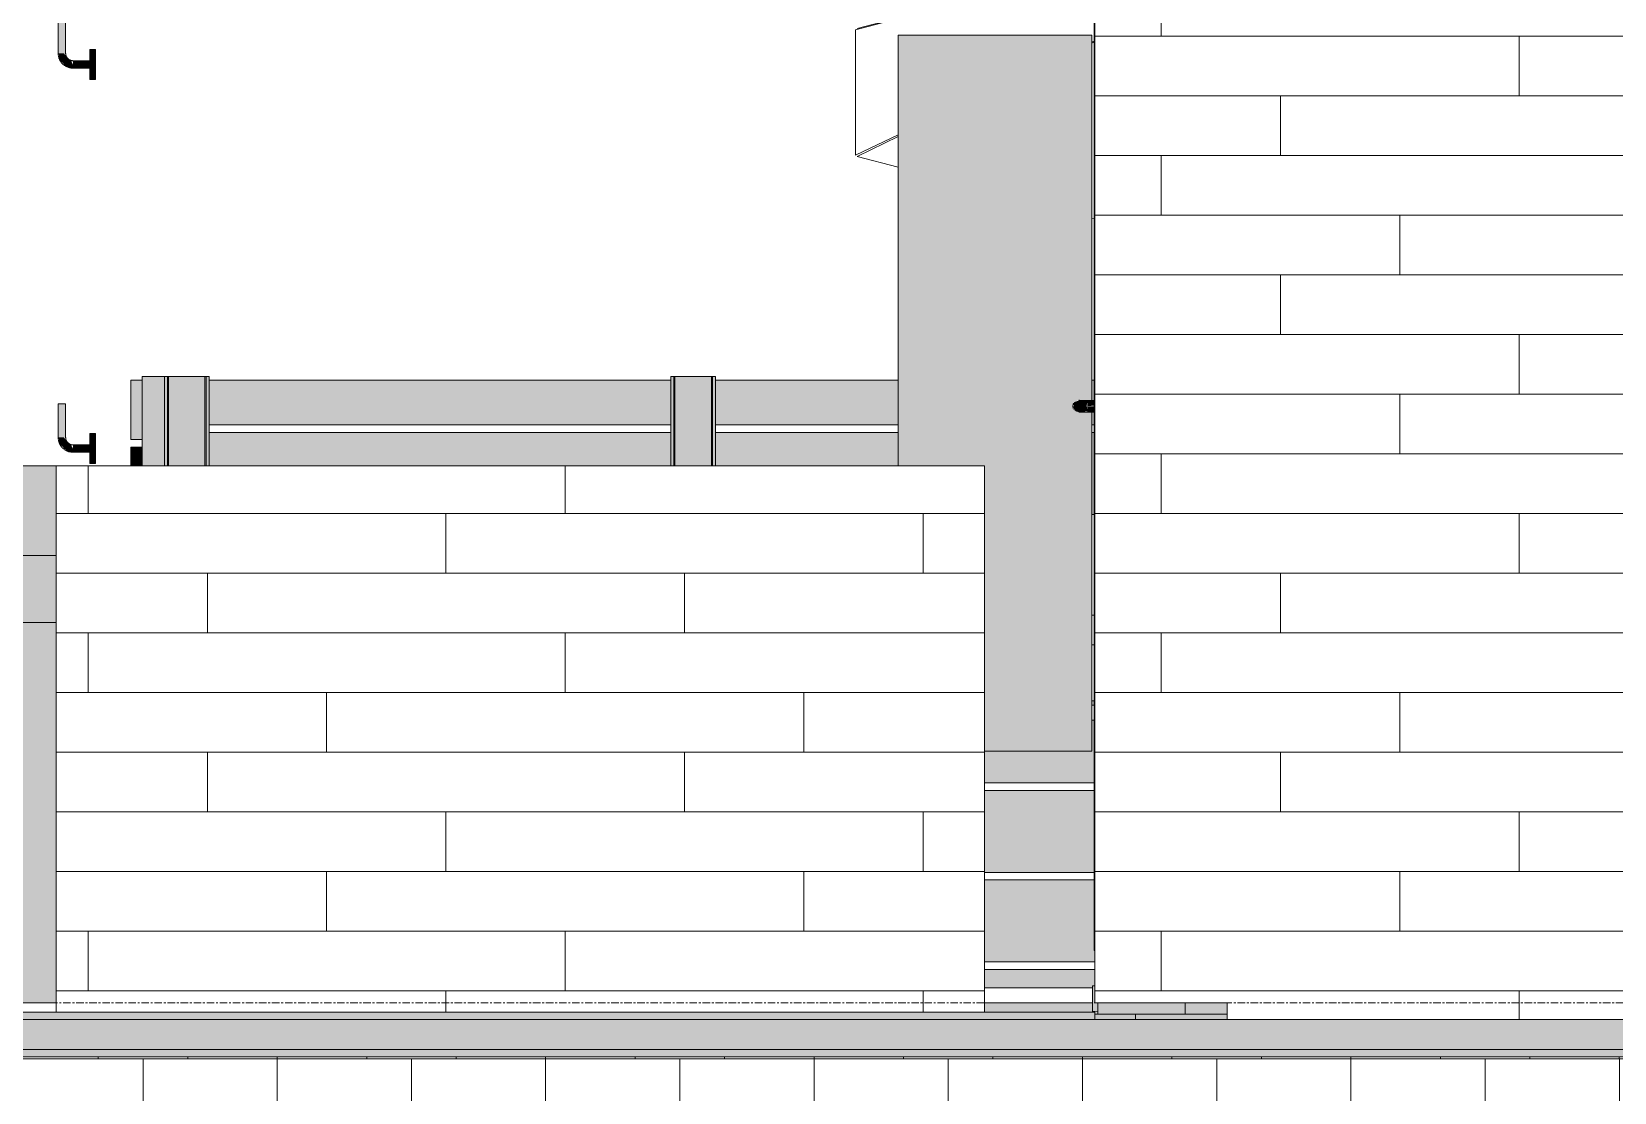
# Model space of a CAD drawing. Header units: inches. Extents: x -4168 to 4202, y -264 to 629.
# Drawn here: x -1007.3 to -901.1, y -6 to 65.1 of the extents above; entities that cross this region are included whole.
import ezdxf

# ---------------------------------------------------------------- set-up
doc = ezdxf.new("R2010")
doc.units = ezdxf.units.IN
doc.header["$MEASUREMENT"] = 0
doc.linetypes.add('Grid Line 1_2_', pattern=[0.875, 0.5, -0.125, 0.125, -0.125])
for name, color, linetype, lineweight in [('0-4', 250, 'Continuous', 5), ('A-DOOR-5', 31, 'Continuous', 9), ('A-DOOR-FRAM', 31, 'Continuous', 9), ('A-FLOR-1', 192, 'Continuous', 5), ('A-FLOR-2', 192, 'Continuous', 9), ('A-FLOR-HRAL', 11, 'Continuous', 9), ('A-FLOR-LEVL-1', 51, 'Grid Line 1_2_', 9), ('A-FLOR-MCUT', 51, 'Continuous', 13), ('A-FLOR-PATT-1', 252, 'Continuous', 9), ('A-GLAZ-1', 151, 'Continuous', 9), ('A-GLAZ-2', 57, 'Continuous', 9), ('A-GLAZ-CURT', 52, 'Continuous', 9), ('A-GLAZ-CWMG', 51, 'Continuous', 9), ('A-WALL-3', 113, 'Continuous', 9), ('A-WALL-PATT-3', 111, 'Continuous', 9), ('E-ELEC-EQPM', 71, 'Continuous', 9), ('E-LITE-EQPM', 33, 'Continuous', 9), ('G-IMPT', 8, 'Continuous', 9), ('I-FURN', 30, 'Continuous', 9), ('S-FNDN-2', 7, 'Continuous', 9), ('S-FNDN-3', 9, 'Continuous', 5)]:
    doc.layers.add(name, color=color, linetype=linetype, lineweight=lineweight)
pattern_1 = [(0, (-931.518, 0.8), (0, 4), []), (90, (-931.518, 0.8), (-8, 8), [4, -28]), (90, (-915.518, 4.8), (-8, 8), [4, -28])]
pattern_2 = [(0, (-1003.481, 0.8), (0, 4), []), (90, (-1003.481, 0.8), (-8, 8), [4, -28]), (90, (-987.481, 4.8), (-8, 8), [4, -28])]

# ---------------------------------------------------------------- blocks, each defined once
blk = doc.blocks.new('CTR - 1st Phase - Structure_rvt-2-BUILDING ELEVATION - SOUTH')
at = {"layer": 'S-FNDN-3'}
h = blk.add_hatch(color=256, dxfattribs=at)
h.paths.add_polyline_path([(9967.84, -10), (9969.65, -10), (9969.65, -9.31), (9970.35, -9), (9967.15, -9), (9967.84, -9.31)], flags=0)
h.paths.add_polyline_path([(11167.84, -10), (11169.65, -10), (11169.65, -9.31), (11170.35, -9), (11167.15, -9), (11167.84, -9.31)], flags=0)
h.paths.add_polyline_path([(11265.65, -10), (11265.65, -9.31), (11266.35, -9), (11263.15, -9), (11263.84, -9.31), (11263.84, -10), (11265.22, -10)], flags=0)
h.paths.add_polyline_path([(11024.15, -10), (11025.65, -10), (11025.65, -9.31), (11026.35, -9), (11023.15, -9), (11023.84, -9.31), (11023.84, -10)], flags=0)
h.paths.add_polyline_path([(11071.84, -10), (11073.65, -10), (11073.65, -9.31), (11074.35, -9), (11071.15, -9), (11071.84, -9.31)], flags=0)
h.paths.add_polyline_path([(10833.22, -10), (10833.65, -10), (10833.65, -9.31), (10834.35, -9), (10831.15, -9), (10831.84, -9.31), (10831.84, -10), (10832.27, -10)], flags=0)
h.paths.add_polyline_path([(10929.65, -10), (10929.65, -9.31), (10930.35, -9), (10927.15, -9), (10927.84, -9.31), (10927.84, -10), (10929.55, -10)], flags=0)
h.paths.add_polyline_path([(10976.15, -10), (10977.65, -10), (10977.65, -9.31), (10978.35, -9), (10975.15, -9), (10975.84, -9.31), (10975.84, -10)], flags=0)
h.paths.add_polyline_path([(11216.27, -10), (11217.65, -10), (11217.65, -9.31), (11218.35, -9), (11215.15, -9), (11215.84, -9.31), (11215.84, -10)], flags=0)
h.paths.add_polyline_path([(10879.84, -10), (10881.65, -10), (10881.65, -9.31), (10882.35, -9), (10879.15, -9), (10879.84, -9.31)], flags=0)
h.paths.add_polyline_path([(11119.84, -10), (11121.65, -10), (11121.65, -9.31), (11122.35, -9), (11119.15, -9), (11119.84, -9.31)], flags=0)
h.paths.add_polyline_path([(10017.71, -1.13), (10017.71, -0.75), (10011.56, -0.75), (10011.56, -1.13), (10014.9, -1.13)], flags=0)
h.paths.add_polyline_path([(10822.74, -0.63), (10823.99, -0.63), (10823.99, 0), (10822.74, 0)], flags=0)
at = {"layer": 'S-FNDN-2'}
blk.add_line((10011.56, -1.13), (10011.56, -0.75), dxfattribs=at)
blk = doc.blocks.new('Outdoor Table01 - 02ZUTB01_dwg-V111-BUILDING ELEVATION - SOUTH')
at = {"layer": 'G-IMPT'}
for p, q in [((9992.79, 65.24), (10008.78, 69.45)), ((10008.78, 69.49), (9992.9, 65.31)), ((10008.78, 69.47), (9992.9, 65.31)), ((9992.79, 65.24), (9992.79, 56.82)), ((10008.78, 64.48), (10008.64, 64.41)), ((10008.78, 64.4), (10008.64, 64.34)), ((9995.64, 58.19), (9992.79, 56.82)), ((9995.64, 58.07), (9992.9, 56.75)), ((9992.9, 56.75), (9995.64, 56.03)), ((10008.64, 52.61), (10008.78, 52.57)), ((10008.78, 26), (10008.64, 26)), ((10008.78, 24), (10008.64, 24)), ((10008.78, 19.96), (10008.64, 19.95)), ((10008.78, 18.96), (10008.64, 18.95)), ((10001.44, 1), (10008.68, 1)), ((10001.44, 0), (10008.68, 0))]:
    blk.add_line(p, q, dxfattribs=at)
blk = doc.blocks.new('Outdoor Table01 - Outdoor Table01-V112-BUILDING ELEVATION - SOUTH')
blk.add_blockref('Outdoor Table01 - 02ZUTB01_dwg-V111-BUILDING ELEVATION - SOUTH', (0, 0))
blk = doc.blocks.new('Bayer Built Door - VISTAGRANDE FLUSH - 37-1_2__ x 81-3_4__ - 1ST FLOOR-3294966-BUILDING ELEVATION - SOUTH')
at = {"layer": 'A-DOOR-FRAM'}
for points in [[(10009.03, -0.75), (10009.03, 0), (10008.84, 0), (10008.84, 1.13), (10008.68, 1.13), (10008.68, -0.63), (10008.84, -0.63), (10008.84, -0.75)], [(10014.9, -0.75), (10014.9, 0), (10009.03, 0), (10009.03, -0.75), (10012.79, -0.75)], [(10014.9, -0.75), (10017.71, -0.75), (10017.71, 0), (10014.9, 0)]]:
    blk.add_hatch(color=256, dxfattribs=at).paths.add_polyline_path(points, flags=0)
for p, q in [((10008.68, 1.13), (10008.68, -0.63)), ((10008.84, 1.13), (10008.68, 1.13)), ((10009.03, -0.75), (10009.03, 0)), ((10009.03, -0.75), (10009.03, 0)), ((10009.03, -0.75), (10009.03, 0)), ((10014.9, 0), (10014.9, -0.75)), ((10014.9, 0), (10014.9, -0.75)), ((10009.03, -0.56), (10008.68, -0.58)), ((10008.68, -0.58), (10008.68, -0.63)), ((10008.84, -0.75), (10009.03, -0.75)), ((10008.84, -0.75), (10009.03, -0.75)), ((10009.03, -0.75), (10009.03, -0.56)), ((10014.9, -0.75), (10009.03, -0.75)), ((10014.9, -0.75), (10009.03, -0.75)), ((10014.9, -0.75), (10017.71, -0.75))]:
    blk.add_line(p, q, dxfattribs=at)
blk = doc.blocks.new('Window-Double_Hung-Marvin-Essential - ESDH3066 - 1st Floor-3357217-BUILDING ELEVATION - SOUTH')
at = {"layer": 'A-GLAZ-2'}
h = blk.add_hatch(dxfattribs=at)
h.set_pattern_fill('FP_102', color=256, style=0, pattern_type=2)
h.set_pattern_definition([(0, (10009.159, -14.84), (0, 8), [0.33, -7.67]), (0, (10011.719, -14.68), (0, 8), [0.33, -7.67]), (0, (10010.279, -12.92), (0, 8), [0.33, -7.67]), (0, (10012.039, -11.64), (0, 8), [0.33, -7.67]), (0, (10009.959, -11.16), (0, 8), [0.33, -7.67]), (0, (10010.599, -9.24), (0, 8), [0.33, -7.67]), (0, (10009.479, -7.8), (0, 8), [0.33, -7.67]), (0, (10012.039, -7.96), (0, 8), [0.33, -7.67]), (0, (10013.959, -7.64), (0, 8), [0.33, -7.67]), (0, (10014.919, -9.56), (0, 8), [0.33, -7.67]), (0, (10016.519, -9.72), (0, 8), [0.33, -7.67]), (0, (10016.519, -12.6), (0, 8), [0.33, -7.67]), (0, (10015.079, -13.56), (0, 8), [0.33, -7.67]), (0, (10012.839, -13.08), (0, 8), [0.33, -7.67]), (0, (10014.279, -11.64), (0, 8), [0.33, -7.67]), (0, (10012.839, -10.2), (0, 8), [0.33, -7.67]), (0, (10016.199, -14.68), (0, 8), [0.33, -7.67])])
h.paths.add_polyline_path([(10008.84, 3.5), (10008.84, 81), (10008.78, 81), (10008.79, 3.5)], flags=0)
at = {"layer": 'A-GLAZ-1'}
for p, q in [((10008.78, 3.5), (10008.78, 81)), ((10008.84, 81), (10008.78, 81)), ((10008.84, 3.5), (10008.78, 3.5))]:
    blk.add_line(p, q, dxfattribs=at)
blk = doc.blocks.new('Pathway_Cooper_McGraw-Edison _BSC-BRC_Round - Pathway_Cooper_McGraw-Edison _BSC-BRC_Round-V122-BUILDING ELEVATION - SOUTH')
at = {"layer": 'E-LITE-EQPM'}
for points in [[(9933.91, 30), (9936.74, 30), (9936.74, 36), (9932.74, 36), (9932.74, 30), (9933.28, 30)], [(9938.85, 30), (9939.19, 30), (9939.19, 36), (9936.74, 36), (9936.74, 30), (9938.74, 30)], [(9936.74, 25.5), (9936.74, 30), (9932.74, 30), (9932.74, 25.5), (9935.96, 25.5)], [(9939.19, 25.5), (9939.19, 30), (9936.74, 30), (9936.74, 25.5), (9938.85, 25.5)], [(9932.74, 0), (9936.74, 0), (9936.74, 25.5), (9932.74, 25.5), (9932.74, 0.51)], [(9938.74, 0), (9939.19, 0), (9939.19, 25.5), (9936.74, 25.5), (9936.74, 0), (9937.77, 0)]]:
    blk.add_hatch(color=256, dxfattribs=at).paths.add_polyline_path(points, flags=0)
for p, q in [((9932.74, 36), (9932.74, 30)), ((9932.74, 36), (9936.74, 36)), ((9936.74, 36), (9939.21, 36)), ((9936.74, 30), (9932.74, 30)), ((9932.74, 30), (9932.74, 25.5)), ((9932.74, 30), (9936.74, 30)), ((9939.21, 30), (9936.74, 30)), ((9936.74, 30), (9939.21, 30)), ((9936.74, 25.5), (9932.74, 25.5)), ((9932.74, 25.5), (9932.74, 0)), ((9932.74, 25.5), (9936.74, 25.5)), ((9939.21, 25.5), (9936.74, 25.5)), ((9936.74, 25.5), (9939.21, 25.5)), ((9936.74, 0), (9932.74, 0)), ((9939.21, 0), (9936.74, 0))]:
    blk.add_line(p, q, dxfattribs=at)
blk = doc.blocks.new('Railing - Handrail - Bracket-3113776-BUILDING ELEVATION - SOUTH')
at = {"layer": 'A-FLOR-HRAL'}
for points in [[(9939.35, 63.66), (9939.56, 63.66), (9939.56, 65.91), (9939.31, 65.91), (9939.35, 63.66)], [(9939.63, 63.66), (9939.81, 63.66), (9939.78, 65.91), (9939.56, 65.91), (9939.56, 63.66)], [(9941.44, 62.91), (9941.81, 62.91), (9941.81, 63.91), (9941.44, 63.88), (9941.44, 63.17)], [(9940.31, 62.69), (9940.3, 62.92), (9939.77, 63.17), (9939.56, 63.66), (9939.35, 63.66), (9939.39, 63.3), (9939.44, 63.21), (9939.86, 62.77), (9940.07, 62.7)], [(9940.31, 62.91), (9940.2, 63.1), (9940.31, 63.15), (9940.05, 63.23), (9939.94, 63.3), (9939.71, 63.66), (9939.56, 63.66), (9939.78, 63.13), (9940.3, 62.92)], [(9941.04, 62.91), (9941.44, 62.91), (9941.43, 63.16), (9940.31, 63.13), (9940.31, 62.91)], [(9940.31, 62.66), (9941.44, 62.69), (9941.44, 62.91), (9940.31, 62.91), (9940.31, 62.67)], [(9941.81, 61.91), (9941.81, 62.91), (9941.44, 62.91), (9941.44, 61.91)]]:
    blk.add_hatch(color=256, dxfattribs=at).paths.add_polyline_path(points, flags=0)
for p, q in [((9939.31, 63.66), (9939.31, 65.91)), ((9939.56, 65.91), (9939.31, 65.91)), ((9939.81, 65.91), (9939.56, 65.91)), ((9939.81, 65.91), (9939.81, 63.66)), ((9941.44, 63.91), (9941.81, 63.91)), ((9941.44, 63.91), (9941.44, 62.91)), ((9941.81, 62.91), (9941.81, 63.91)), ((9940.31, 63.16), (9941.44, 63.16)), ((9941.44, 62.66), (9940.31, 62.66)), ((9941.44, 62.91), (9941.44, 61.91)), ((9941.81, 61.91), (9941.81, 62.91)), ((9941.81, 61.91), (9941.44, 61.91))]:
    blk.add_line(p, q, dxfattribs=at)
at = {"layer": 'A-FLOR-HRAL', "flags": 128}
for points in [[(9940.31, 62.66), (9940.27, 62.66), (9940.23, 62.66), (9940.19, 62.67), (9940.16, 62.67), (9940.12, 62.68), (9940.08, 62.69), (9940.04, 62.7), (9940, 62.71), (9939.96, 62.73), (9939.92, 62.74), (9939.89, 62.76), (9939.85, 62.77), (9939.82, 62.79), (9939.78, 62.81), (9939.75, 62.84), (9939.72, 62.86), (9939.69, 62.88), (9939.66, 62.91), (9939.63, 62.94), (9939.6, 62.96), (9939.57, 62.99), (9939.54, 63.02), (9939.52, 63.06), (9939.5, 63.09), (9939.47, 63.12), (9939.45, 63.15), (9939.43, 63.19), (9939.41, 63.23), (9939.4, 63.26), (9939.38, 63.3), (9939.37, 63.34), (9939.36, 63.37), (9939.35, 63.41), (9939.34, 63.45), (9939.33, 63.49), (9939.32, 63.53), (9939.32, 63.57), (9939.32, 63.61), (9939.31, 63.65), (9939.31, 63.66)], [(9939.81, 63.66), (9939.81, 63.64), (9939.82, 63.62), (9939.82, 63.6), (9939.82, 63.58), (9939.82, 63.56), (9939.83, 63.54), (9939.83, 63.52), (9939.84, 63.5), (9939.85, 63.49), (9939.85, 63.47), (9939.86, 63.45), (9939.87, 63.43), (9939.88, 63.41), (9939.89, 63.4), (9939.9, 63.38), (9939.91, 63.36), (9939.93, 63.35), (9939.94, 63.33), (9939.95, 63.32), (9939.97, 63.3), (9939.98, 63.29), (9940, 63.28), (9940.01, 63.26), (9940.03, 63.25), (9940.04, 63.24), (9940.06, 63.23), (9940.08, 63.22), (9940.1, 63.21), (9940.11, 63.2), (9940.13, 63.2), (9940.15, 63.19), (9940.17, 63.18), (9940.19, 63.18), (9940.21, 63.17), (9940.23, 63.17), (9940.25, 63.17), (9940.27, 63.16), (9940.29, 63.16), (9940.31, 63.16), (9940.31, 63.16)]]:
    blk.add_lwpolyline(points, dxfattribs=at)
blk = doc.blocks.new('Railing - Handrail - Bracket-3113774-BUILDING ELEVATION - SOUTH')
at = {"layer": 'A-FLOR-HRAL'}
for points in [[(9939.35, 37.91), (9939.56, 37.91), (9939.56, 40.16), (9939.31, 40.16), (9939.35, 37.91)], [(9939.63, 37.91), (9939.81, 37.91), (9939.78, 40.16), (9939.56, 40.16), (9939.56, 37.91)], [(9940.31, 36.94), (9940.3, 37.16), (9939.77, 37.42), (9939.56, 37.91), (9939.35, 37.91), (9939.39, 37.55), (9939.44, 37.46), (9939.86, 37.02), (9940.07, 36.94)], [(9940.31, 37.16), (9940.2, 37.35), (9940.31, 37.4), (9940.05, 37.48), (9939.94, 37.54), (9939.71, 37.91), (9939.56, 37.91), (9939.78, 37.38), (9940.3, 37.16)], [(9941.44, 37.16), (9941.43, 37.41), (9940.31, 37.38), (9940.31, 37.16), (9941.04, 37.16)], [(9940.31, 36.91), (9941.44, 36.94), (9941.44, 37.16), (9940.31, 37.16), (9940.31, 36.92)], [(9941.81, 37.16), (9941.81, 38.16), (9941.44, 38.13), (9941.44, 37.16)], [(9941.81, 36.16), (9941.81, 37.16), (9941.44, 37.16), (9941.44, 36.16)]]:
    blk.add_hatch(color=256, dxfattribs=at).paths.add_polyline_path(points, flags=0)
for p, q in [((9939.31, 37.91), (9939.31, 40.16)), ((9939.56, 40.16), (9939.31, 40.16)), ((9939.81, 40.16), (9939.56, 40.16)), ((9939.81, 40.16), (9939.81, 37.91)), ((9940.31, 37.41), (9941.44, 37.41)), ((9941.44, 38.16), (9941.81, 38.16)), ((9941.44, 38.16), (9941.44, 37.16)), ((9941.44, 37.16), (9941.44, 36.16)), ((9941.81, 37.16), (9941.81, 38.16)), ((9941.81, 36.16), (9941.81, 37.16)), ((9941.44, 36.91), (9940.31, 36.91)), ((9941.81, 36.16), (9941.44, 36.16))]:
    blk.add_line(p, q, dxfattribs=at)
at = {"layer": 'A-FLOR-HRAL', "flags": 128}
for points in [[(9940.31, 36.91), (9940.27, 36.91), (9940.23, 36.91), (9940.19, 36.92), (9940.16, 36.92), (9940.12, 36.93), (9940.08, 36.94), (9940.04, 36.95), (9940, 36.96), (9939.96, 36.97), (9939.92, 36.99), (9939.89, 37), (9939.85, 37.02), (9939.82, 37.04), (9939.78, 37.06), (9939.75, 37.08), (9939.72, 37.11), (9939.69, 37.13), (9939.66, 37.16), (9939.63, 37.18), (9939.6, 37.21), (9939.57, 37.24), (9939.54, 37.27), (9939.52, 37.3), (9939.5, 37.34), (9939.47, 37.37), (9939.45, 37.4), (9939.43, 37.44), (9939.41, 37.47), (9939.4, 37.51), (9939.38, 37.55), (9939.37, 37.58), (9939.36, 37.62), (9939.35, 37.66), (9939.34, 37.7), (9939.33, 37.74), (9939.32, 37.78), (9939.32, 37.82), (9939.32, 37.86), (9939.31, 37.9), (9939.31, 37.91)], [(9939.81, 37.91), (9939.81, 37.89), (9939.82, 37.87), (9939.82, 37.85), (9939.82, 37.83), (9939.82, 37.81), (9939.83, 37.79), (9939.83, 37.77), (9939.84, 37.75), (9939.85, 37.73), (9939.85, 37.71), (9939.86, 37.7), (9939.87, 37.68), (9939.88, 37.66), (9939.89, 37.64), (9939.9, 37.63), (9939.91, 37.61), (9939.93, 37.59), (9939.94, 37.58), (9939.95, 37.56), (9939.97, 37.55), (9939.98, 37.54), (9940, 37.52), (9940.01, 37.51), (9940.03, 37.5), (9940.04, 37.49), (9940.06, 37.48), (9940.08, 37.47), (9940.1, 37.46), (9940.11, 37.45), (9940.13, 37.44), (9940.15, 37.44), (9940.17, 37.43), (9940.19, 37.42), (9940.21, 37.42), (9940.23, 37.42), (9940.25, 37.41), (9940.27, 37.41), (9940.29, 37.41), (9940.31, 37.41), (9940.31, 37.41)]]:
    blk.add_lwpolyline(points, dxfattribs=at)
blk = doc.blocks.new('Railing - Railing-2828583-BUILDING ELEVATION - SOUTH')
for name in ['Railing - Handrail - Bracket-3113776-BUILDING ELEVATION - SOUTH', 'Railing - Handrail - Bracket-3113774-BUILDING ELEVATION - SOUTH']:
    blk.add_blockref(name, (0, 0))
blk = doc.blocks.new('Horizontal_Siding - Horizontal_Siding-2855038-BUILDING ELEVATION - SOUTH')
at = {"layer": 'A-GLAZ-CURT'}
h = blk.add_hatch(color=256, dxfattribs=at)
h.paths.add_polyline_path([(10001.44, -0.63), (10008.68, -0.63), (10008.68, 0), (10001.44, 0)], flags=0)
h.paths.add_polyline_path([(10001.44, 1), (10008.68, 1), (10008.68, 1.13), (10008.84, 1.13), (10008.84, 2.24), (10001.44, 2.24)], flags=0)
blk.add_line((10008.84, 2.24), (10001.44, 2.24), dxfattribs=at)
blk = doc.blocks.new('Horizontal_Siding - Horizontal_Siding-V144-BUILDING ELEVATION - SOUTH')
at = {"layer": 'A-GLAZ-CURT'}
blk.add_hatch(color=256, dxfattribs=at).paths.add_polyline_path([(10001.44, 2.74), (10008.84, 2.74), (10008.84, 3.5), (10008.78, 3.5), (10008.78, 8.24), (10001.44, 8.24)], flags=0)
for p, q in [((10008.78, 8.24), (10001.44, 8.24)), ((10001.44, 2.74), (10008.84, 2.74))]:
    blk.add_line(p, q, dxfattribs=at)
blk = doc.blocks.new('Horizontal_Siding - Horizontal_Siding-V145-BUILDING ELEVATION - SOUTH')
at = {"layer": 'A-GLAZ-CURT'}
blk.add_hatch(color=256, dxfattribs=at).paths.add_polyline_path([(10002.93, 8.74), (10008.78, 8.74), (10008.78, 14.24), (10001.44, 14.24), (10001.44, 8.74)], flags=0)
for p, q in [((10008.78, 14.24), (10001.44, 14.24)), ((10001.44, 8.74), (10008.78, 8.74))]:
    blk.add_line(p, q, dxfattribs=at)
blk = doc.blocks.new('Horizontal_Siding - Horizontal_Siding-V146-BUILDING ELEVATION - SOUTH')
at = {"layer": 'A-GLAZ-CURT'}
h = blk.add_hatch(color=256, dxfattribs=at)
h.paths.add_polyline_path([(10001.44, 14.74), (10008.78, 14.74), (10008.78, 18.96), (10008.64, 18.95), (10008.64, 16.87), (10001.44, 16.87)], flags=0)
h.paths.add_polyline_path([(10008.64, 19.95), (10008.78, 20), (10008.78, 20.24), (10008.64, 20.24), (10008.64, 20)], flags=0)
for p, q in [((10008.78, 20.24), (10008.64, 20.24)), ((10001.44, 14.74), (10008.78, 14.74))]:
    blk.add_line(p, q, dxfattribs=at)
blk = doc.blocks.new('Horizontal_Siding - Horizontal_Siding-V147-BUILDING ELEVATION - SOUTH')
at = {"layer": 'A-GLAZ-CURT'}
h = blk.add_hatch(color=256, dxfattribs=at)
h.paths.add_polyline_path([(10008.64, 32.74), (10008.78, 32.74), (10008.78, 38.24), (10008.64, 38.24), (10008.64, 36.41)], flags=0)
h.paths.add_polyline_path([(9995.64, 36), (9995.64, 38.24), (9983.4, 38.24), (9983.4, 36), (9993.07, 36)], flags=0)
for p, q in [((9995.64, 38.24), (9983.4, 38.24)), ((10008.78, 38.24), (10008.64, 38.24)), ((10008.64, 32.74), (10008.78, 32.74))]:
    blk.add_line(p, q, dxfattribs=at)
blk = doc.blocks.new('Horizontal_Siding - Horizontal_Siding-2855037-BUILDING ELEVATION - SOUTH')
at = {"layer": 'A-GLAZ-CURT'}
blk.add_hatch(color=256, dxfattribs=at).paths.add_polyline_path([(9953.64, 36), (9980.4, 36), (9980.4, 38.24), (9949.44, 38.24), (9949.44, 36)], flags=0)
blk.add_line((9980.4, 38.24), (9949.44, 38.24), dxfattribs=at)
blk = doc.blocks.new('Horizontal_Siding - Horizontal_Siding-2855040-BUILDING ELEVATION - SOUTH')
at = {"layer": 'A-GLAZ-CURT'}
h = blk.add_hatch(color=256, dxfattribs=at)
h.paths.add_polyline_path([(9993.07, 38.74), (9995.64, 38.74), (9995.64, 41.75), (9983.4, 41.75), (9983.4, 38.74)], flags=0)
h.paths.add_polyline_path([(10008.64, 38.74), (10008.78, 38.74), (10008.78, 39.61), (10008.64, 39.61)], flags=0)
h.paths.add_polyline_path([(10008.64, 40.39), (10008.78, 40.39), (10008.78, 41.75), (10008.64, 41.75)], flags=0)
for p, q in [((9995.64, 41.75), (9983.4, 41.75)), ((10008.78, 41.75), (10008.64, 41.75)), ((9983.39, 38.74), (9995.64, 38.74)), ((10008.64, 38.74), (10008.78, 38.74))]:
    blk.add_line(p, q, dxfattribs=at)
blk = doc.blocks.new('Horizontal_Siding - Horizontal_Siding-2855039-BUILDING ELEVATION - SOUTH')
at = {"layer": 'A-GLAZ-CURT'}
blk.add_hatch(color=256, dxfattribs=at).paths.add_polyline_path([(9973.35, 38.74), (9980.4, 38.74), (9980.4, 41.75), (9949.44, 41.75), (9949.44, 38.74), (9953.64, 38.74)], flags=0)
for p, q in [((9980.4, 41.75), (9949.44, 41.75)), ((9949.44, 38.74), (9980.4, 38.74))]:
    blk.add_line(p, q, dxfattribs=at)
blk = doc.blocks.new('Rectangular Mullion - RAILING POST-2669755-BUILDING ELEVATION - SOUTH')
at = {"layer": 'A-GLAZ-CWMG'}
for points in [[(9980.4, 36), (9980.61, 36), (9980.59, 38.49), (9980.4, 38.49), (9980.4, 36.41)], [(9980.61, 36), (9980.67, 36), (9980.67, 38.49), (9980.61, 38.49), (9980.61, 36.41)], [(9981.9, 36), (9983.12, 36), (9983.12, 38.49), (9980.67, 38.49), (9980.67, 36)], [(9983.19, 36), (9983.19, 38.49), (9983.12, 38.49), (9983.12, 36)], [(9983.38, 36), (9983.4, 36), (9983.4, 38.49), (9983.19, 38.49), (9983.22, 36), (9983.35, 36)]]:
    blk.add_hatch(color=256, dxfattribs=at).paths.add_polyline_path(points, flags=0)
for p, q in [((9980.4, 38.49), (9980.4, 36)), ((9980.61, 36), (9980.61, 38.49)), ((9980.61, 38.49), (9980.61, 36)), ((9980.67, 38.49), (9980.67, 36)), ((9983.12, 38.49), (9983.12, 36)), ((9983.19, 38.49), (9983.19, 36)), ((9983.19, 38.49), (9983.19, 36)), ((9983.4, 38.49), (9983.4, 36))]:
    blk.add_line(p, q, dxfattribs=at)
blk = doc.blocks.new('Rectangular Mullion - RAILING POST-2833645-BUILDING ELEVATION - SOUTH')
at = {"layer": 'A-GLAZ-CWMG'}
for points in [[(9980.61, 38.49), (9980.59, 42), (9980.4, 42), (9980.4, 38.49), (9980.6, 38.49)], [(9980.67, 38.49), (9980.67, 42), (9980.61, 42), (9980.61, 38.49)], [(9983.12, 38.49), (9983.12, 42), (9980.67, 42), (9980.67, 38.49), (9981.9, 38.49)], [(9983.12, 38.49), (9983.19, 38.49), (9983.19, 42), (9983.12, 42), (9983.12, 38.74)], [(9983.19, 38.49), (9983.4, 38.49), (9983.4, 42), (9983.19, 42), (9983.19, 38.49)]]:
    blk.add_hatch(color=256, dxfattribs=at).paths.add_polyline_path(points, flags=0)
for p, q in [((9980.4, 42), (9980.61, 42)), ((9980.4, 42), (9980.4, 38.49)), ((9980.61, 38.49), (9980.61, 42)), ((9980.61, 42), (9980.67, 42)), ((9980.61, 42), (9980.61, 38.49)), ((9980.67, 42), (9983.12, 42)), ((9980.67, 42), (9980.67, 38.49)), ((9983.12, 42), (9983.19, 42)), ((9983.12, 42), (9983.12, 38.49)), ((9983.19, 42), (9983.19, 38.49)), ((9983.19, 42), (9983.4, 42)), ((9983.19, 42), (9983.19, 38.49)), ((9983.4, 42), (9983.4, 38.49))]:
    blk.add_line(p, q, dxfattribs=at)
blk = doc.blocks.new('Rectangular Mullion - RAILING POST-V148-BUILDING ELEVATION - SOUTH')
at = {"layer": 'A-GLAZ-CWMG'}
for points in [[(9946.47, 36), (9946.65, 36), (9946.63, 38.49), (9946.44, 38.49), (9946.44, 36)], [(9946.65, 36), (9946.71, 36), (9946.71, 38.49), (9946.65, 38.49), (9946.65, 36.41)], [(9947.94, 36), (9949.16, 36), (9949.16, 38.49), (9946.71, 38.49), (9946.71, 36)], [(9949.23, 36), (9949.23, 38.49), (9949.16, 38.49), (9949.16, 36)], [(9949.42, 36), (9949.44, 36), (9949.44, 38.49), (9949.23, 38.49), (9949.26, 36), (9949.39, 36)]]:
    blk.add_hatch(color=256, dxfattribs=at).paths.add_polyline_path(points, flags=0)
for p, q in [((9946.65, 36), (9946.65, 38.49)), ((9946.65, 38.49), (9946.65, 36)), ((9946.71, 38.49), (9946.71, 36)), ((9949.16, 38.49), (9949.16, 36)), ((9949.23, 38.49), (9949.23, 36)), ((9949.23, 38.49), (9949.23, 36)), ((9949.44, 38.49), (9949.44, 36))]:
    blk.add_line(p, q, dxfattribs=at)
blk = doc.blocks.new('Rectangular Mullion - RAILING POST-2833647-BUILDING ELEVATION - SOUTH')
at = {"layer": 'A-GLAZ-CWMG'}
for points in [[(9946.65, 38.49), (9946.63, 42), (9946.44, 42), (9946.44, 38.49), (9946.64, 38.49)], [(9946.71, 38.49), (9946.71, 42), (9946.65, 42), (9946.65, 38.49)], [(9949.16, 38.49), (9949.16, 42), (9946.71, 42), (9946.71, 38.49), (9948.71, 38.49)], [(9949.16, 38.49), (9949.23, 38.49), (9949.23, 42), (9949.16, 42), (9949.16, 38.74)], [(9949.23, 38.49), (9949.44, 38.49), (9949.44, 42), (9949.23, 42), (9949.23, 38.74)]]:
    blk.add_hatch(color=256, dxfattribs=at).paths.add_polyline_path(points, flags=0)
for p, q in [((9946.44, 42), (9946.65, 42)), ((9946.65, 38.49), (9946.65, 42)), ((9946.65, 42), (9946.71, 42)), ((9946.65, 42), (9946.65, 38.49)), ((9946.71, 42), (9949.16, 42)), ((9946.71, 42), (9946.71, 38.49)), ((9949.16, 42), (9949.23, 42)), ((9949.16, 42), (9949.16, 38.49)), ((9949.23, 42), (9949.23, 38.49)), ((9949.23, 42), (9949.44, 42)), ((9949.23, 42), (9949.23, 38.49)), ((9949.44, 42), (9949.44, 38.49))]:
    blk.add_line(p, q, dxfattribs=at)
blk = doc.blocks.new('Horizontal_Siding - Horizontal_Siding-3202369-BUILDING ELEVATION - SOUTH')
at = {"layer": 'A-GLAZ-CURT'}
blk.add_hatch(color=256, dxfattribs=at).paths.add_polyline_path([(9944.19, 36), (9944.94, 36), (9944.94, 37.26), (9944.19, 37.26), (9944.19, 36.41)], flags=0)
for p in [(9944.19, 36), (9944.94, 37.26)]:
    blk.add_line(p, (9944.19, 37.26), dxfattribs=at)
blk = doc.blocks.new('Horizontal_Siding - Horizontal_Siding-3202371-BUILDING ELEVATION - SOUTH')
at = {"layer": 'A-GLAZ-CURT'}
blk.add_hatch(color=256, dxfattribs=at).paths.add_polyline_path([(9944.94, 37.76), (9944.94, 41.75), (9944.19, 41.75), (9944.19, 37.76)], flags=0)
for p, q in [((9944.19, 37.76), (9944.19, 41.75)), ((9944.94, 41.75), (9944.19, 41.75)), ((9944.19, 37.76), (9944.94, 37.76))]:
    blk.add_line(p, q, dxfattribs=at)
blk = doc.blocks.new('262400 - Switchboards and Panelboards - Electric Panel - Generic - 262400 - Switchboards and Panelboards - Electric Panel - Generic-2842581-BUILDING ELEVATION - SOUTH')
at = {"layer": 'E-ELEC-EQPM'}
h = blk.add_hatch(color=256, dxfattribs=at)
h.paths.add_polyline_path([(10002.93, 16.87), (10008.64, 16.87), (10008.64, 39.61), (10007.61, 39.64), (10007.46, 39.74), (10007.41, 39.8), (10007.41, 40.2), (10007.58, 40.35), (10007.76, 40.38), (10007.97, 40.39), (10008.64, 40.39), (10008.64, 64.87), (9995.64, 64.87), (9995.64, 36), (10001.44, 36), (10001.44, 16.87)], flags=0)
h.paths.add_polyline_path([(10007.76, 39.68), (10007.74, 39.72), (10007.76, 39.68)], flags=0)
h.paths.add_polyline_path([(10008.34, 39.8), (10008.31, 40.1), (10008.28, 39.99), (10008.31, 39.9)], flags=0)
for p, q in [((9995.64, 64.87), (10008.64, 64.87)), ((9995.64, 36), (9995.64, 64.87)), ((10008.64, 40.39), (10008.64, 64.87)), ((10008.64, 16.87), (10008.64, 39.61)), ((10008.64, 16.87), (10001.44, 16.87))]:
    blk.add_line(p, q, dxfattribs=at)
blk = doc.blocks.new('Rectangular Mullion - RAILING POST-2831812-BUILDING ELEVATION - SOUTH')
at = {"layer": 'A-GLAZ-CWMG'}
blk.add_hatch(color=256, dxfattribs=at).paths.add_polyline_path([(9946.44, 37.51), (9946.44, 42), (9944.94, 42), (9944.94, 37.51)], flags=0)
for p, q in [((9944.94, 42), (9946.44, 42)), ((9944.94, 42), (9944.94, 37.51)), ((9946.44, 37.51), (9946.44, 42))]:
    blk.add_line(p, q, dxfattribs=at)
blk = doc.blocks.new('Rectangular Mullion - RAILING POST-V149-BUILDING ELEVATION - SOUTH')
at = {"layer": 'A-GLAZ-CWMG'}
blk.add_hatch(color=256, dxfattribs=at).paths.add_polyline_path([(9944.94, 36), (9946.44, 36), (9946.44, 37.51), (9944.94, 37.51), (9944.94, 36.41)], flags=0)
for p, q in [((9944.94, 37.51), (9944.94, 36)), ((9946.44, 36), (9946.44, 37.51))]:
    blk.add_line(p, q, dxfattribs=at)
blk = doc.blocks.new('STOREFRONT DOOR B - ALUM_ STILE W_ GLASS INSET-2790180-BUILDING ELEVATION - SOUTH')
at = {"layer": 'A-DOOR-5'}
for points in [[(10007.76, 40), (10008.28, 40), (10008.34, 40.34), (10008.32, 40.37), (10008.25, 40.36), (10007.8, 40.39), (10007.47, 40.28), (10007.41, 40.2), (10007.43, 40), (10007.76, 40)], [(10008.34, 40), (10008.78, 40.04), (10008.78, 40.39), (10008.34, 40.37), (10008.34, 40.1)], [(10007.75, 39.61), (10007.8, 39.61), (10008.34, 39.66), (10008.31, 39.9), (10008.28, 40), (10007.39, 40), (10007.46, 39.74), (10007.58, 39.65), (10007.71, 39.61)], [(10008.78, 39.61), (10008.78, 40), (10008.34, 40), (10008.34, 39.61), (10008.64, 39.61)]]:
    blk.add_hatch(color=256, dxfattribs=at).paths.add_polyline_path(points, flags=0)
for p, q in [((10008.78, 40.39), (10008.34, 40.39)), ((10008.34, 39.61), (10008.78, 39.61))]:
    blk.add_line(p, q, dxfattribs=at)
at = {"layer": 'A-DOOR-5', "flags": 128}
for points in [[(10008.34, 40.39), (10008.32, 40.39), (10008.3, 40.39), (10008.27, 40.39), (10008.25, 40.39), (10008.23, 40.39), (10008.2, 40.39), (10008.18, 40.39), (10008.16, 40.39), (10008.14, 40.39), (10008.11, 40.39), (10008.09, 40.39), (10008.07, 40.39), (10008.05, 40.39), (10008.03, 40.39), (10008.01, 40.39), (10007.99, 40.39), (10007.97, 40.39), (10007.95, 40.39), (10007.94, 40.39), (10007.92, 40.39), (10007.9, 40.39), (10007.89, 40.39), (10007.87, 40.39), (10007.86, 40.39), (10007.85, 40.39), (10007.83, 40.39), (10007.82, 40.39), (10007.81, 40.39), (10007.8, 40.39), (10007.79, 40.39), (10007.78, 40.39), (10007.78, 40.39), (10007.77, 40.39), (10007.77, 40.39), (10007.76, 40.39), (10007.76, 40.39), (10007.76, 40.39), (10007.75, 40.39), (10007.75, 40.39)], [(10007.75, 39.61), (10007.75, 39.61), (10007.75, 39.61), (10007.76, 39.61), (10007.76, 39.61), (10007.76, 39.61), (10007.77, 39.61), (10007.78, 39.61), (10007.78, 39.61), (10007.79, 39.61), (10007.8, 39.61), (10007.81, 39.61), (10007.82, 39.61), (10007.83, 39.61), (10007.84, 39.61), (10007.86, 39.61), (10007.87, 39.61), (10007.88, 39.61), (10007.9, 39.61), (10007.92, 39.61), (10007.93, 39.61), (10007.95, 39.61), (10007.97, 39.61), (10007.99, 39.61), (10008, 39.61), (10008.02, 39.61), (10008.04, 39.61), (10008.06, 39.61), (10008.09, 39.61), (10008.11, 39.61), (10008.13, 39.61), (10008.15, 39.61), (10008.17, 39.61), (10008.2, 39.61), (10008.22, 39.61), (10008.24, 39.61), (10008.27, 39.61), (10008.29, 39.61), (10008.31, 39.61), (10008.34, 39.61), (10008.34, 39.61)]]:
    blk.add_lwpolyline(points, dxfattribs=at)
at = {"layer": 'A-DOOR-5'}
for start, end in [(82.7725, 90), (150, 180), (180, 210), (270, 277.2275)]:
    blk.add_arc((10007.75, 40), 0.394, start, end, dxfattribs=at)

msp = doc.modelspace()

# ---------------------------------------------------------------- hatches: boundary and pattern name
at = {"layer": 'A-FLOR-1'}
for points in [[(-935.9556, -1.125), (-935.9556, -0.625), (-1055.1056, -0.6312), (-1055.1056, -1.125), (-936.9387, -1.125)], [(-935.7681, -1.125), (-933.2351, -1.121), (-933.2495, -0.75), (-935.9556, -0.75), (-935.9556, -1.125)]]:
    msp.add_hatch(color=256, dxfattribs=at).paths.add_polyline_path(points, flags=0)
at = {"layer": 'A-FLOR-PATT-1'}
h = msp.add_hatch(dxfattribs=at)
h.set_pattern_fill('FP_96', color=256, style=0, pattern_type=2)
h.set_pattern_definition([(0, (-10944.795, 0), (24, 24), [24, -24]), (0, (-10944.795, 9), (24, 24), [24, -24]), (0, (-10944.795, 18), (24, 24), [24, -24]), (90, (-10941.795, 21), (-24, 24), [24, -24]), (90, (-10932.795, 21), (-24, 24), [24, -24]), (90, (-10923.795, 21), (-24, 24), [24, -24])])
h.paths.add_polyline_path([(1138.111, -3.125), (1142.3944, -3.125), (1142.3944, -1.125), (-1056.6056, -1.125), (-1056.6056, -3.125), (1128.2533, -3.125)], flags=0)
h = msp.add_hatch(dxfattribs=at)
h.set_pattern_fill('FP_97', color=256, style=0, pattern_type=2)
h.set_pattern_definition([(0, (-10944.795, 0), (15.36, 3.84), [1.267, -10.253, 1.267, -10.253, -61.44]), (0, (-10944.795, 0), (15.36, 3.84), [-23.04, 1.267, -21.773, 1.267, -10.253, -26.88]), (0, (-10944.795, 0), (15.36, 3.84), [-57.6, 1.267, -6.413, 1.267, -17.933]), (120, (-10939.035, 1.92), (-11.0055376, 11.3821502), [1.267, -10.253, 1.267, -10.253, -61.44]), (120, (-10939.035, 1.92), (-11.0055376, 11.3821502), [-23.04, 1.267, -21.773, 1.267, -10.253, -26.88]), (120, (-10939.035, 1.92), (-11.0055376, 11.3821502), [-57.6, 1.267, -6.413, 1.267, -17.933]), (240, (-10937.115, 9.6), (-4.3544624, -15.2221502), [1.267, -10.253, 1.267, -10.253, -61.44]), (240, (-10937.115, 9.6), (-4.3544624, -15.2221502), [-23.04, 1.267, -21.773, 1.267, -10.253, -26.88]), (240, (-10937.115, 9.6), (-4.3544624, -15.2221502), [-57.6, 1.267, -6.413, 1.267, -17.933])])
h.paths.add_polyline_path([(-22.2593, -3.625), (1142.3944, -3.625), (1142.3944, -3.125), (-1056.6056, -3.125), (-1056.6056, -3.625), (-25.0998, -3.625)], flags=0)
h = msp.add_hatch(dxfattribs=at)
h.set_pattern_fill('FP_98', color=256, style=0, pattern_type=2)
h.set_pattern_definition([(90, (-10944.795, 0), (-6, 4e-16), [])])
h.paths.add_polyline_path([(-25.0998, -3.75), (1142.3944, -3.75), (1142.3944, -3.625), (-1056.6056, -3.625), (-1056.6056, -3.75), (-32.27, -3.75)], flags=0)
h = msp.add_hatch(dxfattribs=at)
h.set_pattern_fill('FP_99', color=256, style=0, pattern_type=2)
h.set_pattern_definition([(0, (-10944.795, 0), (0, 9), []), (90, (-10944.795, 0), (-9, 6e-16), [])])
h.paths.add_polyline_path([(-15.242, -8.75), (1142.3944, -8.75), (1142.3944, -3.75), (-1056.6056, -3.75), (-1056.6056, -8.75), (-25.0998, -8.75)], flags=0)
at = {"layer": 'A-WALL-PATT-3'}
h = msp.add_hatch(dxfattribs=at)
h.set_pattern_fill('FP_100', color=256, style=0, pattern_type=2)
h.set_pattern_definition(pattern_1)
h.paths.add_polyline_path([(-927.0806, 0), (-927.0806, 109.25), (-935.9556, 109.25), (-935.9556, 0), (-932.0099, 0)], flags=0)
h = msp.add_hatch(dxfattribs=at)
h.set_pattern_fill('FP_100', color=256, style=0, pattern_type=2)
h.set_pattern_definition(pattern_1)
h.paths.add_polyline_path([(-927.0806, -1.125), (-130.9306, -1.125), (-130.9306, 109.25), (-927.0806, 109.25), (-927.0806, 0)], flags=0)
h.paths.add_polyline_path([(-774.2864, 3.5), (-815.5556, 3.5), (-815.5556, 81), (-744.0556, 81), (-744.0556, 3.5), (-754.571, 3.5)], flags=0)
h.paths.add_polyline_path([(-851.5556, 3.5), (-851.5556, 81), (-816.0556, 81), (-816.0556, 3.5), (-848.2193, 3.5)], flags=0)
h.paths.add_polyline_path([(-586.9897, 3.5), (-622.3556, 3.5), (-622.3556, 81), (-586.8556, 81), (-586.8556, 3.5)], flags=0)
h.paths.add_polyline_path([(-586.3556, 3.5), (-586.3556, 81), (-550.8556, 81), (-550.8556, 3.5), (-582.0609, 3.5)], flags=0)
h.paths.add_polyline_path([(-172.9655, 3.5), (-201.1556, 3.5), (-201.1556, 81), (-165.6556, 81), (-165.6556, 3.5)], flags=0)
h.paths.add_polyline_path([(-434.4556, 3.5), (-469.9556, 3.5), (-469.9556, 81), (-434.4556, 81), (-434.4556, 6.494)], flags=0)
h.paths.add_polyline_path([(-243.6556, 3.5), (-315.1556, 3.5), (-315.1556, 81), (-243.6556, 81), (-243.6556, 6.494)], flags=0)
h.paths.add_polyline_path([(-360.5056, 23.3125), (-389.5056, 23.3125), (-389.5056, 68.3125), (-360.5056, 68.3125), (-360.5056, 24.25)], flags=0)
h.paths.add_polyline_path([(-697.5056, 23.3125), (-697.5056, 68.3125), (-668.5056, 68.3125), (-668.5056, 23.3125), (-696.9431, 23.3125)], flags=0)
h = msp.add_hatch(dxfattribs=at)
h.set_pattern_fill('FP_110', color=256, style=0, pattern_type=2)
h.set_pattern_definition(pattern_2)
h.paths.add_polyline_path([(-1001.3556, -0.625), (-1001.3556, 36), (-1005.6056, 36), (-1005.6056, -0.625)], flags=0)
h = msp.add_hatch(dxfattribs=at)
h.set_pattern_fill('FP_110', color=256, style=0, pattern_type=2)
h.set_pattern_definition(pattern_2)
h.paths.add_polyline_path([(-1001.3556, -0.625), (-943.3556, -0.625), (-943.3556, 36), (-1001.3556, 36), (-1001.3556, 0.5114)], flags=0)

# ---------------------------------------------------------------- linework, layer by layer
at = {"layer": 'A-FLOR-2'}
for p, q in [((-1055.1056, -0.625), (-935.9556, -0.625)), ((-935.9556, -1.125), (-935.9556, -0.625)), ((1142.3944, -1.125), (-1056.6056, -1.125))]:
    msp.add_line(p, q, dxfattribs=at)
at = {"layer": 'A-FLOR-LEVL-1'}
msp.add_line((-1284.2667, 0), (1431.264, 0), dxfattribs=at)
at = {"layer": 'A-FLOR-MCUT'}
for p, q in [((1142.3944, -3.125), (-1056.6056, -3.125)), ((1142.3944, -3.625), (-1056.6056, -3.625)), ((1142.3944, -3.75), (-1056.6056, -3.75))]:
    msp.add_line(p, q, dxfattribs=at)
at = {"layer": 'A-WALL-3'}
for p, q in [((-935.9556, 0), (-935.9556, 109.25)), ((-1005.6056, -0.625), (-1005.6056, 36)), ((-943.3556, 36), (-1005.6056, 36)), ((-943.3556, -0.625), (-943.3556, 36)), ((-927.0806, 0), (-935.9556, 0)), ((-927.0806, 0), (-927.0806, -1.125))]:
    msp.add_line(p, q, dxfattribs=at)

# ---------------------------------------------------------------- block references
at = {"layer": '0-4'}
msp.add_blockref('CTR - 1st Phase - Structure_rvt-2-BUILDING ELEVATION - SOUTH', (-10944.795, 0), dxfattribs=at)
at = {"layer": 'A-DOOR-5'}
for name in ['STOREFRONT DOOR B - ALUM_ STILE W_ GLASS INSET-2790180-BUILDING ELEVATION - SOUTH', 'Bayer Built Door - VISTAGRANDE FLUSH - 37-1_2__ x 81-3_4__ - 1ST FLOOR-3294966-BUILDING ELEVATION - SOUTH']:
    msp.add_blockref(name, (-10944.795, 0), dxfattribs=at)
at = {"layer": 'A-FLOR-HRAL'}
msp.add_blockref('Railing - Railing-2828583-BUILDING ELEVATION - SOUTH', (-10944.795, 0), dxfattribs=at)
at = {"layer": 'A-GLAZ-1'}
msp.add_blockref('Window-Double_Hung-Marvin-Essential - ESDH3066 - 1st Floor-3357217-BUILDING ELEVATION - SOUTH', (-10944.795, 0), dxfattribs=at)
at = {"layer": 'A-GLAZ-CURT'}
for name in ['Horizontal_Siding - Horizontal_Siding-3202371-BUILDING ELEVATION - SOUTH', 'Horizontal_Siding - Horizontal_Siding-2855039-BUILDING ELEVATION - SOUTH', 'Horizontal_Siding - Horizontal_Siding-2855040-BUILDING ELEVATION - SOUTH', 'Horizontal_Siding - Horizontal_Siding-2855037-BUILDING ELEVATION - SOUTH', 'Horizontal_Siding - Horizontal_Siding-V147-BUILDING ELEVATION - SOUTH', 'Horizontal_Siding - Horizontal_Siding-3202369-BUILDING ELEVATION - SOUTH', 'Horizontal_Siding - Horizontal_Siding-V146-BUILDING ELEVATION - SOUTH', 'Horizontal_Siding - Horizontal_Siding-V145-BUILDING ELEVATION - SOUTH', 'Horizontal_Siding - Horizontal_Siding-V144-BUILDING ELEVATION - SOUTH', 'Horizontal_Siding - Horizontal_Siding-2855038-BUILDING ELEVATION - SOUTH']:
    msp.add_blockref(name, (-10944.795, 0), dxfattribs=at)
at = {"layer": 'A-GLAZ-CWMG'}
for name in ['Rectangular Mullion - RAILING POST-2831812-BUILDING ELEVATION - SOUTH', 'Rectangular Mullion - RAILING POST-2833647-BUILDING ELEVATION - SOUTH', 'Rectangular Mullion - RAILING POST-2833645-BUILDING ELEVATION - SOUTH', 'Rectangular Mullion - RAILING POST-V148-BUILDING ELEVATION - SOUTH', 'Rectangular Mullion - RAILING POST-2669755-BUILDING ELEVATION - SOUTH', 'Rectangular Mullion - RAILING POST-V149-BUILDING ELEVATION - SOUTH']:
    msp.add_blockref(name, (-10944.795, 0), dxfattribs=at)
at = {"layer": 'E-ELEC-EQPM'}
msp.add_blockref('262400 - Switchboards and Panelboards - Electric Panel - Generic - 262400 - Switchboards and Panelboards - Electric Panel - Generic-2842581-BUILDING ELEVATION - SOUTH', (-10944.795, 0), dxfattribs=at)
at = {"layer": 'E-LITE-EQPM'}
msp.add_blockref('Pathway_Cooper_McGraw-Edison _BSC-BRC_Round - Pathway_Cooper_McGraw-Edison _BSC-BRC_Round-V122-BUILDING ELEVATION - SOUTH', (-10944.795, 0), dxfattribs=at)
at = {"layer": 'I-FURN'}
msp.add_blockref('Outdoor Table01 - Outdoor Table01-V112-BUILDING ELEVATION - SOUTH', (-10944.795, 0), dxfattribs=at)

doc.saveas('drawing.dxf')
